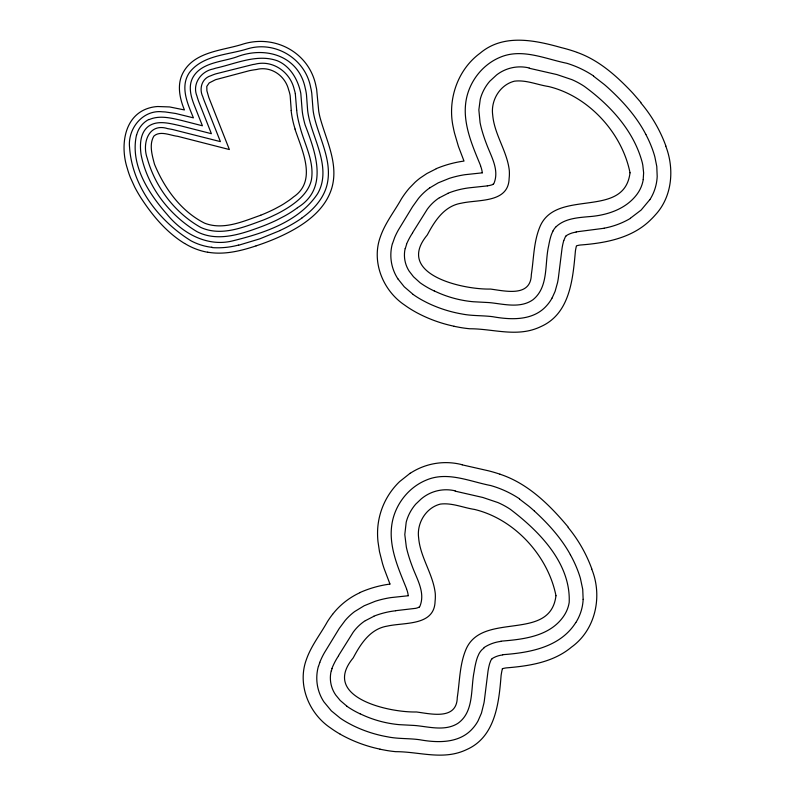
<?xml version="1.0" encoding="UTF-8"?>
<svg xmlns="http://www.w3.org/2000/svg" width="795" height="795" viewBox="0 0 795 795"><rect width="100%" height="100%" fill="white"/><g stroke="black" fill="none" stroke-linecap="round" stroke-linejoin="round"><path stroke-width="1.19" d="M583.142 599.36L582.735 589.353L580.42 578.432A95.022 95.022 0 0 0 579.177 574.477L578.492 572.499A120.284 120.284 0 0 0 570.353 554.701M643.205 179.551L643.632 172.853L642.817 165.251A59.009 59.009 0 0 0 642.201 162.339C633.724 130.678 610.163 105.218 584.245 86.307A79.48 79.48 0 0 0 572.032 79.679L556.907 74.571L529.222 68.251M405.281 248.616L406.603 244.304M331.406 670.791L332.052 668.635M136.472 135.16C129.943 164.804 148.556 193.314 167.258 214.59C182.621 233.323 207.058 246.867 231.752 241.094C263.374 233.333 298.721 222.093 317.612 193.722C330.074 172.207 317.622 147.204 311.093 125.978A142.553 142.553 0 0 1 310.159 122.778L309.474 120.174A83.525 83.525 0 0 1 308.013 113.158L307.824 111.827A44.202 44.202 0 0 1 307.526 108.995L306.482 94.774A83.912 83.912 0 0 0 306.085 92.141L305.886 91.008A31.562 31.562 0 0 0 305.359 88.772C299 55.62 265.212 45.712 236.443 57.002C221.706 62.099 200.29 62.388 192.301 78.576C188.147 87.4 191.188 97.397 194.556 105.924L202.417 125.779L181.737 120.482C171.253 118.038 159.368 114.987 149.023 119.657M392.531 243.548L394.668 237.486A74.879 74.879 0 0 1 398.464 229.854L412.555 206.7L418.498 198.392A58.452 58.452 0 0 1 429.896 187.749M318.477 666.458L319.819 662.384M563.774 240.577L565.404 236.731A4.512 4.512 0 0 1 566.169 235.996M552.952 231.037L551.571 234.167A42.314 42.314 0 0 0 550.746 236.642L550.19 238.609A70.099 70.099 0 0 0 549.752 240.388L549.166 243.111A105.566 105.566 0 0 0 548.709 245.576C544.446 263.423 548.987 286.786 532.978 299.725C521.063 308.192 505.64 304.545 492.244 302.915A90.431 90.431 0 0 0 488.388 302.547L473.264 301.742A112.88 112.88 0 0 1 434.209 290.891M552.128 297.946L555.099 291.368L557.534 282.642A90.123 90.123 0 0 0 558.368 277.922L562.065 248.219A66.204 66.204 0 0 1 563.744 240.567M412.526 232.786L427.303 209.214A46.567 46.567 0 0 1 439.426 197.677M338.481 655.696L353.248 632.124A46.567 46.567 0 0 1 365.382 620.587M649.843 199.625L641.128 210.059L630.405 218.218M575.789 622.525C560.217 647.329 529.639 652.755 502.718 654.683M332.598 614.316C339.763 605.045 349.234 597.641 359.857 592.722M556.202 226.645C564.887 218.526 577.468 217.681 588.688 216.667C606.873 215.435 626.202 209.174 637.322 193.851A33.529 33.529 0 0 0 643.254 179.561M297.409 207.743C329.11 188.475 315.486 152.233 305.061 124.745A102.803 102.803 0 0 1 302.955 115.851A59.277 59.277 0 0 1 302.12 109.849L300.838 93.74A36.828 36.828 0 0 0 300.48 91.823C297.549 78.973 289.956 65.975 277.316 60.758C256.974 53.523 235.638 63.819 215.843 68.132A82.561 82.561 0 0 0 213.189 68.976C200.996 71.262 191.913 83.982 196.941 96.046A51.794 51.794 0 0 0 197.458 97.845L197.816 98.958A77.592 77.592 0 0 0 198.75 101.641L211.4 133.699L180.386 125.759C170.309 123.593 157.698 119.687 148.387 126.355C139.98 132.904 139.701 144.988 141.093 154.627C147.234 186.467 169.295 215.057 196.852 231.583C217.711 242.465 241.67 233.959 262.052 226.406A196.763 196.763 0 0 0 276.69 220.136L284.431 216.111A110.127 110.127 0 0 0 297.429 207.773M484.234 647.776L482.148 649.555A17.579 17.579 0 0 0 478.908 653.947L477.527 657.077A53.822 53.822 0 0 0 475.718 663.298L475.112 666.021A119.866 119.866 0 0 0 474.168 671.517C470.531 688.758 474.327 711.923 457.741 723.45C445.349 731.171 430.175 727.097 416.669 725.656A83.296 83.296 0 0 0 413.539 725.408L399.209 724.652A112.88 112.88 0 0 1 360.155 713.801M301.792 218.039C313.151 209.989 323.426 198.959 326.944 185.155C332.628 162.269 320.325 140.477 314.77 118.882A76.042 76.042 0 0 1 313.309 111.797L313.19 110.912A40.008 40.008 0 0 1 312.932 108.309L311.789 93.452A94.575 94.575 0 0 0 311.471 91.365L311.252 90.113A34.175 34.175 0 0 0 310.746 87.848C305.687 58.88 275.169 40.197 247.116 48.962C227.638 55.044 202.636 55.014 189.309 72.723C179.74 86.933 187.739 103.996 193.423 117.859L175.596 113.466L165.34 111.966A57.17 57.17 0 0 0 162.597 111.817C142.792 109.452 127.399 128.79 129.585 147.632C132.278 186.259 158.96 221.08 191.168 240.905A59.565 59.565 0 0 0 211.54 247.305M429.916 187.779L438.244 182.84L449.304 178.368A100.786 100.786 0 0 1 464.946 174.701L482.168 172.853M410.2 473.204L399.577 481.641A71.898 71.898 0 0 0 377.704 528.486A79.033 79.033 0 0 0 377.993 541.703L379.483 551.621L382.504 563.516A173.091 173.091 0 0 0 384.184 568.773L389.947 583.977M493.188 184.172L492.95 184.311A5.853 5.853 0 0 1 492.592 184.5M419.134 607.082L418.538 607.41A14.867 14.867 0 0 1 415.666 608.334L395.632 610.679M439.476 197.746L447.903 193.394M365.422 620.656L373.849 616.304M280.098 230.55L259.846 238.828L238.669 245.218M436.336 168.719L426.855 173.548L420.227 177.991A68.847 68.847 0 0 0 415.02 182.323L409.276 188.226A90.908 90.908 0 0 0 401.435 198.849C394.39 211.46 385.148 222.968 380.398 236.751C371.185 261.714 382.942 290.632 404.645 305.081A102.565 102.565 0 0 0 414.284 311.282L416.391 312.475A139.423 139.423 0 0 0 454.104 326.238M260.76 215.216C243.161 221.388 223.335 230.441 204.653 223.186C181.051 211.391 164.277 188.157 154.469 164.158C152.173 155.373 148.864 144.541 153.892 136.064C160.332 130.33 170.498 135.567 177.683 136.313L229.377 149.54L208.797 97.417L206.899 90.779L206.789 86.416L209.184 82.928L215.515 79.709L249.262 70.725A85.761 85.761 0 0 1 256.358 69.543C270.916 65.677 285.226 75.694 288.645 89.895A32.764 32.764 0 0 1 290.165 95.698L291.258 110.475M256.079 245.874C240.577 251.031 223.991 255.076 207.614 252.174M576.146 231.892L604.13 228.264M500.959 641.168C523.676 639.349 550.418 636.368 564.152 615.469A33.34 33.34 0 0 0 569.19 602.471C570.899 563.287 539.268 531.269 510.201 509.217A79.48 79.48 0 0 0 497.988 502.589L482.853 497.481L455.167 491.151M487.365 185.891L469.686 187.769A85.383 85.383 0 0 0 447.863 193.294M408.113 595.763L390.892 597.601A100.786 100.786 0 0 0 375.25 601.268L364.19 605.75L354.55 611.633A58.124 58.124 0 0 0 345.239 620.388L339.306 628.368L324.4 652.755A71.62 71.62 0 0 0 319.789 662.374M212.404 247.344L211.549 247.245M454.084 326.318L460.126 327.47A130.33 130.33 0 0 0 469.785 328.762C489.909 328.703 510.022 335.252 529.987 330.481A55.739 55.739 0 0 0 541.147 326.467C570.254 313.329 572.917 278.459 575.421 250.852A85.751 85.751 0 0 1 575.799 248.795L575.878 248.368A52.202 52.202 0 0 1 576.445 245.834A24.754 24.754 0 0 1 580.261 245.019C605.641 243.101 632.611 238.142 651.264 219.211A71.381 71.381 0 0 0 655.269 214.988C672.361 196.633 674.548 168.808 665.753 146.091M380.03 749.228L386.072 750.381A130.33 130.33 0 0 0 395.731 751.673C415.865 751.613 435.968 758.162 455.933 753.392A55.739 55.739 0 0 0 467.092 749.377C495.524 736.548 498.962 702.581 501.108 675.402A94.853 94.853 0 0 1 501.744 671.705L501.824 671.278A52.202 52.202 0 0 1 502.39 668.744M462.153 464.846L488.736 470.869A156.655 156.655 0 0 1 499.976 474.198M499.966 474.208C528.079 483.449 549.842 505.083 568.365 527.284M577.369 52.5C597.611 59.724 614.277 73.965 629.044 89.179A230.351 230.351 0 0 1 633.108 93.472L640.929 102.505M340.22 734.202L342.337 735.385A139.423 139.423 0 0 0 380.05 749.148M184.629 243.499C166.354 232.299 152.302 215.395 140.765 197.597A143.945 143.945 0 0 1 134.683 187.004L130.469 177.752A88.871 88.871 0 0 1 127.319 168.411C120.433 147.472 123.215 117.292 147.075 108.677A37.653 37.653 0 0 1 157.728 106.52L169.603 106.937L184.43 109.939C179.769 98.61 176.858 85.244 182.552 73.697C193.433 51.784 221.219 50.81 241.769 44.49C274.265 33.619 309.871 52.42 316.122 86.913A41.042 41.042 0 0 1 316.649 89.328L318.716 111.071A70.348 70.348 0 0 0 320.137 117.849C326.298 140.486 338.769 163.889 331.843 187.908C324.151 213.577 298.483 228.642 275.448 238.599A247.682 247.682 0 0 1 256.079 245.864M593.497 76.131L604.309 84.509A183.069 183.069 0 0 1 608.483 88.185C623.161 101.621 636.636 116.716 645.878 134.464M519.453 499.041L528.764 506.157A178.398 178.398 0 0 1 534.429 511.096M413.181 294.458L404.218 286.766L397.947 278.896M346.958 706.238L340.23 700.494L335.719 695.009A29.882 29.882 0 0 1 331.237 670.751M534.429 511.096C548.351 523.855 561.21 538.076 570.373 554.681M406.553 588.757C399.736 571.724 391.925 554.513 391.22 535.89A62.527 62.527 0 0 1 391.647 526.091C393.992 506.196 407.477 487.892 426.041 480.2C447.158 470.958 469.636 481.472 490.674 485.536A102.078 102.078 0 0 1 519.572 498.863M591.699 569.001C602.719 595.942 595.803 629.66 571.535 647.09C553.25 662.384 529.152 666.011 506.206 667.899A24.754 24.754 0 0 0 502.39 668.714M294.975 129.078C301.792 149.858 317.553 180.843 293.444 196.991A74.611 74.611 0 0 1 289.261 200.231L284.113 203.669A113.029 113.029 0 0 1 280.436 205.865L275.06 208.767A172.545 172.545 0 0 1 260.76 215.197M295.323 93.79L296.694 110.197M410.25 473.273A64.733 64.733 0 0 1 462.183 464.727M359.807 592.603A109.79 109.79 0 0 1 389.967 584.077M332.588 614.306A93.701 93.701 0 0 0 327.371 621.76C320.345 634.37 311.093 645.868 306.343 659.661C297.131 684.624 308.887 713.542 330.591 727.991A102.565 102.565 0 0 0 340.23 734.192M568.157 527.453A141.43 141.43 0 0 1 591.828 568.952M406.484 588.787A26.334 26.334 0 0 1 408.252 595.743M318.368 666.419A43.337 43.337 0 0 0 323.873 701.816L331.356 710.869L340.31 718.203A93.969 93.969 0 0 0 348.846 723.42L352.443 725.308A123.145 123.145 0 0 0 357.998 727.902L358.803 728.26A129.267 129.267 0 0 0 387.582 736.826C398.146 739.022 408.988 738.217 419.611 739.728C437.548 742.947 459.113 743.573 472.369 728.806A40.306 40.306 0 0 0 478.073 720.846L481.442 713.145L483.966 702.969A97.676 97.676 0 0 0 484.314 700.832L488.011 671.129A66.204 66.204 0 0 1 489.69 663.477L490.704 660.794A6.43 6.43 0 0 1 491.34 659.621A4.512 4.512 0 0 1 492.115 658.896M491.986 658.687A24.615 24.615 0 0 1 502.748 654.941M583.152 599.36A47.362 47.362 0 0 1 575.838 622.555M455.237 490.853A38.557 38.557 0 0 0 421.111 499.022L415.666 504.209A45.623 45.623 0 0 0 408.62 515.279L407.895 517.008A42.373 42.373 0 0 0 406.195 522.265L404.804 534.578L406.334 547.03A102.943 102.943 0 0 0 407.726 552.684A147.999 147.999 0 0 0 411.959 565.593C416.421 578.273 425.444 591.917 420.128 605.73A3.359 3.359 0 0 1 419.194 607.142M373.809 616.205A85.383 85.383 0 0 1 395.642 610.769M331.883 668.565A67.585 67.585 0 0 1 338.581 655.766M360.125 713.85A88.583 88.583 0 0 1 346.928 706.288M484.076 647.528A39.76 39.76 0 0 1 500.989 641.386M577.379 52.46A154.558 154.558 0 0 0 561.25 47.601C534.707 40.128 503.354 33.47 480.081 53.215C457.155 69.98 447.118 100.647 453.398 128.005A118.852 118.852 0 0 0 454.492 132.994L458.437 146.459L464.002 161.067A110.704 110.704 0 0 0 436.306 168.629M640.691 102.704A142.524 142.524 0 0 1 665.902 146.042M593.607 75.982A100.885 100.885 0 0 0 566.805 63.272C545.151 58.9 521.918 47.948 500.095 57.29C481.531 64.981 468.036 83.276 465.701 103.191A62.964 62.964 0 0 0 465.353 114.619C466.456 131.98 473.373 148.168 479.941 164.048A69.503 69.503 0 0 1 480.607 165.847M645.858 134.474A119.369 119.369 0 0 1 652.556 149.589L653.232 151.567A93.482 93.482 0 0 1 654.841 156.824L656.779 166.443L657.197 176.45A47.362 47.362 0 0 1 649.893 199.644M630.485 218.347A80.603 80.603 0 0 1 604.12 228.195M566.05 235.817A23.81 23.81 0 0 1 576.176 232.12M552.128 297.936A40.306 40.306 0 0 1 546.433 305.906C532.889 320.961 510.877 319.948 492.652 316.688C482.346 315.367 471.862 316.032 461.637 313.926A129.267 129.267 0 0 1 432.858 305.34L432.053 305.002A123.145 123.145 0 0 1 426.498 302.398L422.89 300.52A92.299 92.299 0 0 1 413.161 294.478M397.927 278.906A43.337 43.337 0 0 1 392.422 243.518M480.528 165.877A26.334 26.334 0 0 1 482.307 172.833M529.281 67.982A38.428 38.428 0 0 0 496.627 74.929L489.72 81.299A45.623 45.623 0 0 0 482.674 92.369L481.949 94.098A42.373 42.373 0 0 0 480.24 99.355L478.858 109.889L480.071 122.579A100.796 100.796 0 0 0 481.78 129.774A151.994 151.994 0 0 0 486.5 143.945C491.002 156.198 499.389 169.564 494.142 182.92A3.001 3.001 0 0 1 493.218 184.211M552.962 231.037A17.579 17.579 0 0 1 556.192 226.625M434.189 290.93A87.023 87.023 0 0 1 420.078 282.742L413.47 276.73L409.127 271.105A29.693 29.693 0 0 1 405.142 248.587M406.493 244.254A71.043 71.043 0 0 1 412.605 232.836M492.622 184.589A21.604 21.604 0 0 1 487.355 185.811M295.104 129.038A94.774 94.774 0 0 1 291.129 110.485M296.684 110.197A66.909 66.909 0 0 0 297.737 117.531A112.135 112.135 0 0 0 299.844 126.296C304.227 143.706 314.373 160.918 311.501 179.412C309.255 190.88 300.033 199.426 290.821 205.786A106.908 106.908 0 0 1 284.878 209.572L282.344 211.043A138.777 138.777 0 0 1 276.72 214.034L270.499 216.995A194.517 194.517 0 0 1 263.334 220.046C243.807 227.171 221.248 236.811 200.777 227.43C174.91 212.981 155.075 186.795 147.254 158.285C141.838 143.398 148.496 122.42 167.815 128.671A84.558 84.558 0 0 1 172.883 129.585L220.394 141.619L204.216 100.717A72.544 72.544 0 0 1 202.795 96.692C198.869 88.772 201.831 78.298 210.854 75.734A48.634 48.634 0 0 1 215.862 73.846L252.82 64.544A91.077 91.077 0 0 1 254.748 64.266C272.665 59.446 290.364 72.067 294.269 89.577A36.133 36.133 0 0 1 295.342 93.78M136.611 135.19A23.89 23.89 0 0 1 148.894 119.419M301.842 218.108A139.105 139.105 0 0 1 280.059 230.461M238.619 245.029A80.037 80.037 0 0 1 212.394 247.623M207.604 252.254A65.627 65.627 0 0 1 184.669 243.439M555.963 595.713C550.239 642.479 482.535 610.957 466.019 649.306C459.56 664.501 459.768 681.355 457.284 697.434C456.867 720.359 431.307 713.92 416.421 711.972C388.367 712.648 320.524 697.175 353.238 657.863C360.672 643.811 370.291 628.785 387.374 626.092C404.536 622.197 434.418 626.162 435.084 601.328A45.385 45.385 0 0 0 435.253 593.368C433.076 573.97 420.277 557.464 418.637 537.847C416.59 523.339 425.842 507.697 440.37 504.09C451.967 502.609 463.137 507.707 474.516 509.436C514.504 519.016 548.053 555.804 555.963 595.713M630.018 172.803C624.284 219.569 556.589 188.047 540.073 226.396C533.614 241.591 533.823 258.445 531.338 274.523C530.921 297.449 505.362 291.01 490.475 289.062C462.412 289.738 394.578 274.265 427.293 234.952C434.726 220.911 444.345 205.875 461.428 203.182C478.59 199.287 508.472 203.252 509.138 178.418A45.385 45.385 0 0 0 509.297 170.458C507.13 151.06 494.331 134.554 492.691 114.937C490.644 100.428 499.896 84.787 514.415 81.179C526.022 79.699 537.191 84.797 548.57 86.526C588.558 96.106 622.097 132.894 630.018 172.803"/></g></svg>
